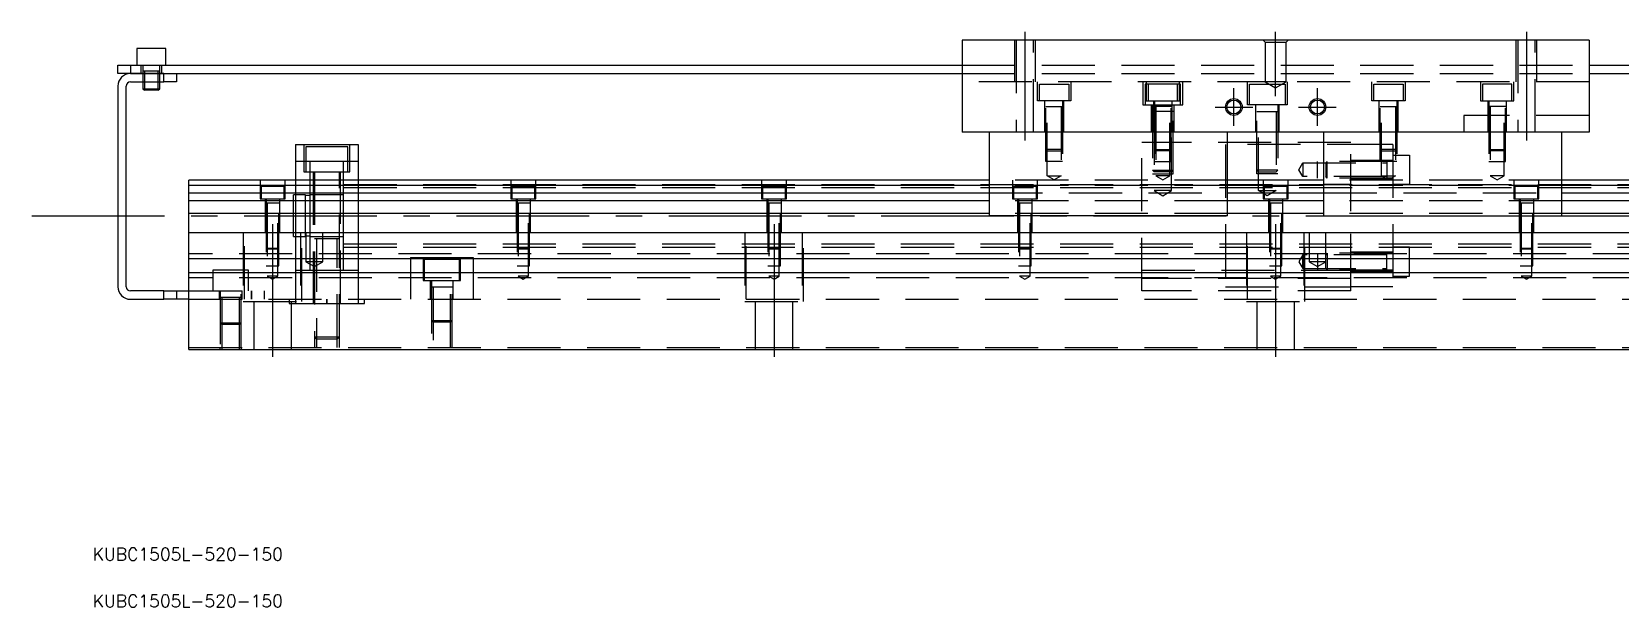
# Model space of a CAD drawing. Extents: x -21 to 723, y -309 to 112.
# Drawn here: x -20.6 to 359.4, y -308.9 to -171.2 of the extents above; entities that cross this region are included whole.
import ezdxf

# ---------------------------------------------------------------- set-up
doc = ezdxf.new("R2010")
doc.units = 0
doc.linetypes.add('CENTER', pattern=[50.8, 31.75, -6.35, 6.35, -6.35])
doc.linetypes.add('DASHED', pattern=[19.05, 12.7, -6.35])
doc.layers.get('0').update_dxf_attribs({"linetype": 'CONTINUOUS'})
doc.layers.add('CENTER', color=1, linetype='CENTER')
doc.styles.get("Standard").update_dxf_attribs({"font": 'txt.shx', "height": 3, "bigfont": 'bigfont.shx'})

# ---------------------------------------------------------------- blocks, each defined once
blk = doc.blocks.new('*U2')
at = {"color": 7, "linetype": 'CONTINUOUS'}
blk.add_text('KUBC1505L-520-150', height=3, dxfattribs=at).set_placement((-6.03, -308.87))
blk = doc.blocks.new('*U3')
at = {"color": 7, "linetype": 'CONTINUOUS'}
blk.add_text('KUBC1505L-520-150', height=3, dxfattribs=at).set_placement((-6.03, -297.68))

msp = doc.modelspace()

# ---------------------------------------------------------------- linework, layer by layer
at = {"color": 7, "linetype": 'CONTINUOUS'}
for p, q in [((202, -173.2), (202, -195.2)), ((352, -173.2), (202, -173.2)), ((352, -173.2), (352, -195.2)), ((11.5, -175.2), (4.5, -175.2)), ((4.5, -175.2), (4.5, -179.2)), ((11.5, -179.2), (11.5, -175.2)), ((0, -181.2), (0, -179.2)), ((0, -179.2), (3, -179.2)), ((3, -181.2), (0, -181.2)), ((3, -179.2), (3, -181.2)), ((3, -179.2), (202, -179.2)), ((3, -181.2), (11, -181.2)), ((11, -181.2), (3, -181.2)), ((11, -181.2), (202, -181.2)), ((11, -183.2), (11, -181.2)), ((14, -181.2), (14, -183.2)), ((352, -179.2), (551, -179.2)), ((352, -181.2), (543, -181.2)), ((0, -184.2), (0, -232.2)), ((2, -232.2), (2, -184.2)), ((3, -183.2), (11, -183.2)), ((6, -183.2), (6, -184.85)), ((6, -184.85), (10, -184.85)), ((6, -184.85), (6.35, -185.2)), ((6.35, -183.2), (6.35, -185.2)), ((9.65, -185.2), (6.35, -185.2)), ((9.65, -185.2), (9.65, -183.2)), ((9.65, -185.2), (10, -184.85)), ((10, -184.85), (10, -183.2)), ((14, -183.2), (11, -183.2)), ((352, -195.2), (202, -195.2)), ((208.5, -215.2), (208.5, -195.2)), ((265.5, -215.2), (265.5, -195.2)), ((288.5, -215.2), (288.5, -195.2)), ((345.5, -215.2), (345.5, -195.2)), ((42.5, -198.2), (57.5, -198.2)), ((42.5, -198.2), (42.5, -206.7)), ((57.5, -198.2), (57.5, -206.7)), ((208.5, -206.7), (17, -206.7)), ((17, -247.2), (17, -206.7)), ((208.5, -207.952272), (17, -207.952272)), ((288.5, -206.7), (265.5, -206.7)), ((288.5, -207.952272), (265.5, -207.952272)), ((537, -206.7), (345.5, -206.7)), ((537, -207.952272), (345.5, -207.952272)), ((17, -209.72668), (208.5, -209.72668)), ((208.5, -211.623076), (17, -211.623076)), ((265.5, -209.72668), (288.5, -209.72668)), ((288.5, -211.623076), (265.5, -211.623076)), ((345.5, -209.72668), (537, -209.72668)), ((537, -211.623076), (345.5, -211.623076)), ((208.5, -214.677372), (17, -214.677372)), ((265.5, -215.2), (208.5, -215.2)), ((288.5, -214.677372), (265.5, -214.677372)), ((288.5, -215.2), (345.5, -215.2)), ((537, -214.677372), (345.5, -214.677372)), ((17, -219.2), (537, -219.2)), ((53.000006, -220.7), (46.999994, -220.7)), ((53.000006, -220.7), (46.999994, -220.7)), ((537, -225.5), (17, -225.5)), ((537, -228.9), (17, -228.9)), ((11, -233.2), (3, -233.2)), ((3, -235.2), (11, -235.2)), ((11, -235.2), (11, -233.2)), ((11, -233.2), (14, -233.2)), ((14, -235.2), (11, -235.2)), ((14, -233.2), (14, -235.2)), ((14, -233.2), (17, -233.2)), ((17, -235.2), (14, -235.2)), ((17, -247.2), (537, -247.2))]:
    msp.add_line(p, q, dxfattribs=at)
at = {"color": 3, "linetype": 'DASHED'}
for p, q in [((214.500006, -173.2), (214.500006, -183.2)), ((214.9, -173.2), (214.9, -195.2)), ((219.1, -195.2), (219.1, -173.2)), ((219.499994, -183.2), (219.499994, -173.2)), ((274.5, -173.7), (274, -173.2)), ((274.5, -173.7), (274.5, -183.2)), ((274.5, -173.7), (279.5, -173.7)), ((279.5, -173.7), (280, -173.2)), ((279.5, -183.2), (279.5, -173.7)), ((334.500006, -173.2), (334.500006, -183.2)), ((334.9, -173.2), (334.9, -195.2)), ((339.1, -195.2), (339.1, -173.2)), ((339.499994, -183.2), (339.499994, -173.2)), ((5.5, -179.2), (5.5, -181.2)), ((6, -179.2), (6, -183.2)), ((9.783332, -180.6), (6.216708, -180.6)), ((6.35, -180.6), (6.35, -183.2)), ((9.65, -183.2), (9.65, -180.6)), ((10, -183.2), (10, -179.2)), ((10.5, -181.2), (10.5, -179.2)), ((202, -179.2), (352, -179.2)), ((202, -181.2), (352, -181.2)), ((352, -183.2), (202, -183.2)), ((220, -187.7), (220, -183.2)), ((220.5, -183.7), (227.5, -183.7)), ((220.5, -187.7), (220.5, -183.7)), ((227.5, -183.7), (227.5, -187.7)), ((228, -183.2), (228, -187.7)), ((245.25, -183.2), (245.25, -188.7)), ((246.5, -183.7), (245.75, -183.7)), ((245.75, -183.7), (245.75, -188.7)), ((246, -183.2), (246, -187.7)), ((253.5, -183.7), (246.5, -183.7)), ((246.5, -183.7), (246.5, -187.7)), ((253.5, -183.7), (246.5, -183.7)), ((253.5, -187.7), (253.5, -183.7)), ((254.25, -183.7), (253.5, -183.7)), ((254, -187.7), (254, -183.2)), ((254.25, -188.7), (254.25, -183.7)), ((254.75, -188.7), (254.75, -183.2)), ((270.25, -188.7), (270.25, -183.2)), ((270.75, -183.7), (271.5, -183.7)), ((270.75, -188.7), (270.75, -183.7)), ((271.5, -183.7), (278.5, -183.7)), ((279.5, -183.2), (274.5, -183.2)), ((274.5, -183.2), (277, -184.643376)), ((277, -184.643376), (279.5, -183.2)), ((278.5, -183.7), (279.25, -183.7)), ((279.25, -183.7), (279.25, -188.7)), ((279.75, -183.2), (279.75, -188.7)), ((300, -187.7), (300, -183.2)), ((300.5, -183.7), (307.5, -183.7)), ((300.5, -187.7), (300.5, -183.7)), ((307.5, -183.7), (307.5, -187.7)), ((308, -183.2), (308, -187.7)), ((326, -183.2), (326, -187.7)), ((333.5, -183.7), (326.5, -183.7)), ((326.5, -183.7), (326.5, -187.7)), ((333.5, -187.7), (333.5, -183.7)), ((334, -187.7), (334, -183.2)), ((228, -187.7), (220, -187.7)), ((221.75, -195.2), (221.75, -187.7)), ((222.000006, -202.2), (221.999986, -187.7)), ((221.999994, -189.1), (226.000006, -189.1)), ((222.35, -205.7), (222.35, -189.1)), ((225.65, -189.1), (225.65, -205.7)), ((226.000014, -187.7), (225.999994, -202.2)), ((226.25, -187.7), (226.25, -195.2)), ((245.25, -188.7), (254.75, -188.7)), ((246, -187.7), (254, -187.7)), ((247.25, -188.7), (247.25, -195.2)), ((247.500006, -188.7), (247.500006, -205.2)), ((247.75, -187.7), (247.75, -195.2)), ((247.999986, -187.7), (248.000006, -202.2)), ((252.000006, -189.1), (247.999994, -189.1)), ((248.35, -189.1), (248.35, -205.7)), ((251.65, -205.7), (251.65, -189.1)), ((251.999994, -202.2), (252.000014, -187.7)), ((252.25, -195.2), (252.25, -187.7)), ((252.499994, -205.2), (252.499994, -188.7)), ((252.75, -195.2), (252.75, -188.7)), ((279.75, -188.7), (270.25, -188.7)), ((272.25, -195.2), (272.25, -188.7)), ((272.500006, -205.2), (272.500006, -188.7)), ((277.499994, -188.7), (277.499994, -205.2)), ((277.75, -188.7), (277.75, -195.2)), ((308, -187.7), (300, -187.7)), ((301.75, -195.2), (301.75, -187.7)), ((302.000006, -202.2), (301.999986, -187.7)), ((301.999994, -189.1), (306.000006, -189.1)), ((302.35, -205.7), (302.35, -189.1)), ((305.65, -189.1), (305.65, -205.7)), ((306.000014, -187.7), (305.999994, -202.2)), ((306.25, -187.7), (306.25, -195.2)), ((326, -187.7), (334, -187.7)), ((327.75, -187.7), (327.75, -195.2)), ((327.999986, -187.7), (328.000006, -202.2)), ((332.000006, -189.1), (327.999994, -189.1)), ((328.35, -189.1), (328.35, -205.7)), ((331.65, -205.7), (331.65, -189.1)), ((331.999994, -202.2), (332.000014, -187.7)), ((332.25, -195.2), (332.25, -187.7)), ((252.500006, -190.3), (247.499994, -190.3)), ((247.9, -190.3), (247.9, -209.2)), ((252.1, -209.2), (252.1, -190.3)), ((272.499994, -190.3), (277.500006, -190.3)), ((272.9, -209.2), (272.9, -190.3)), ((277.1, -190.3), (277.1, -209.2)), ((322, -191.2), (322, -195.2)), ((352, -191.2), (322, -191.2)), ((245, -233.2), (245, -195.2)), ((295, -233.2), (295, -195.2)), ((44.5, -198.2), (44.5, -204.7)), ((55, -198.7), (45, -198.7)), ((45, -198.7), (45, -204.7)), ((55, -204.7), (55, -198.7)), ((55.5, -204.7), (55.5, -198.2)), ((226, -199.35), (222, -199.35)), ((222.35, -199.7), (222, -199.35)), ((222.35, -199.7), (225.65, -199.7)), ((226, -199.35), (225.65, -199.7)), ((295, -197.7), (245, -197.7)), ((248, -199.35), (252, -199.35)), ((248, -199.35), (248.35, -199.7)), ((251.65, -199.7), (248.35, -199.7)), ((251.65, -199.7), (252, -199.35)), ((302, -198.2), (265, -198.2)), ((265, -198.2), (265, -232.2)), ((295, -232.2), (295, -198.2)), ((302.35, -198.2), (302, -198.2)), ((306, -199.35), (302, -199.35)), ((302.35, -199.7), (302, -199.35)), ((305, -198.2), (302.35, -198.2)), ((302.35, -199.7), (305.65, -199.7)), ((305, -198.2), (305, -232.2)), ((305, -200.7), (309, -200.7)), ((306, -199.35), (305.65, -199.7)), ((309, -200.7), (309, -207.7)), ((328, -199.35), (332, -199.35)), ((328, -199.35), (328.35, -199.7)), ((331.65, -199.7), (328.35, -199.7)), ((331.65, -199.7), (332, -199.35)), ((46, -202.2), (42.5, -202.2)), ((44.5, -204.7), (55.5, -204.7)), ((46, -204.7), (46, -202.2)), ((54, -202.2), (46, -202.2)), ((46, -206.7), (46, -204.7)), ((46.75, -204.7), (46.75, -236.2)), ((46.999939, -204.7), (47.000006, -246.7)), ((52.999994, -246.7), (53.000061, -204.7)), ((53.25, -236.2), (53.25, -204.7)), ((54, -204.7), (54, -202.2)), ((57.5, -202.2), (54, -202.2)), ((54, -206.7), (54, -204.7)), ((225.999994, -202.2), (222.000006, -202.2)), ((247.5, -204.3), (252.5, -204.3)), ((247.5, -204.3), (247.9, -204.7)), ((247.500006, -205.2), (252.499994, -205.2)), ((252.1, -204.7), (247.9, -204.7)), ((248.000006, -202.2), (251.999994, -202.2)), ((252.1, -204.7), (252.5, -204.3)), ((277.5, -204.3), (272.5, -204.3)), ((272.9, -204.7), (272.5, -204.3)), ((277.499994, -205.2), (272.500006, -205.2)), ((272.9, -204.7), (277.1, -204.7)), ((277.5, -204.3), (277.1, -204.7)), ((282.547372, -204.2), (283.5, -202.55)), ((283.5, -205.85), (282.547372, -204.2)), ((283.5, -202.55), (283.5, -205.85)), ((283.5, -202.55), (303.6, -202.55)), ((305, -202.199975), (287, -202.200006)), ((287, -206.199994), (287, -202.200006)), ((289, -202.55), (289.35, -202.2)), ((289, -202.55), (289, -204.9)), ((289, -204.9), (289, -205.85)), ((289.35, -204.9), (289.35, -202.2)), ((289.35, -206.2), (289.35, -204.9)), ((295, -201.95), (305, -201.95)), ((305.999994, -202.2), (302.000006, -202.2)), ((303.6, -202.199994), (303.6, -206.200006)), ((328.000006, -202.2), (331.999994, -202.2)), ((34, -206.7), (34, -211.2)), ((39.75, -208.2), (34.25, -208.2)), ((34.25, -208.2), (34.25, -211.2)), ((39.75, -211.2), (39.75, -208.2)), ((40, -211.2), (40, -206.7)), ((42.5, -206.7), (42.5, -219.2)), ((46, -215.2), (46, -206.7)), ((54, -215.2), (54, -206.7)), ((54, -207.699332), (487.005, -207.699332)), ((54, -208.449332), (487, -208.449332)), ((57.5, -206.7), (57.5, -219.2)), ((94, -206.7), (94, -211.2)), ((99.75, -208.2), (94.25, -208.2)), ((94.25, -208.2), (94.25, -211.2)), ((99.75, -211.2), (99.75, -208.2)), ((100, -211.2), (100, -206.7)), ((154, -206.7), (154, -211.2)), ((159.75, -208.2), (154.25, -208.2)), ((154.25, -208.2), (154.25, -211.2)), ((159.75, -211.2), (159.75, -208.2)), ((160, -211.2), (160, -206.7)), ((265.5, -206.7), (208.5, -206.7)), ((265.5, -207.952272), (208.5, -207.952272)), ((214, -206.7), (214, -211.2)), ((219.75, -208.2), (214.25, -208.2)), ((214.25, -208.2), (214.25, -211.2)), ((219.75, -211.2), (219.75, -208.2)), ((220, -211.2), (220, -206.7)), ((222.35, -205.7), (225.65, -205.7)), ((224, -206.652628), (222.35, -205.7)), ((225.65, -205.7), (224, -206.652628)), ((251.65, -205.7), (248.35, -205.7)), ((248.35, -205.7), (250, -206.652628)), ((250, -206.652628), (251.65, -205.7)), ((274, -206.7), (274, -211.2)), ((279.75, -208.2), (274.25, -208.2)), ((274.25, -208.2), (274.25, -211.2)), ((279.75, -211.2), (279.75, -208.2)), ((280, -211.2), (280, -206.7)), ((303.6, -205.85), (283.5, -205.85)), ((305, -206.200025), (287, -206.199994)), ((345.5, -206.7), (288.5, -206.7)), ((295, -207.700006), (288.5, -207.700006)), ((345.5, -207.952272), (288.5, -207.952272)), ((289.35, -206.2), (289, -205.85)), ((305, -206.45), (295, -206.45)), ((302.35, -205.7), (305.65, -205.7)), ((304, -206.652628), (302.35, -205.7)), ((305.65, -205.7), (304, -206.652628)), ((305, -207.7), (309, -207.7)), ((309, -207.7), (305, -207.7)), ((331.65, -205.7), (328.35, -205.7)), ((328.35, -205.7), (330, -206.652628)), ((330, -206.652628), (331.65, -205.7)), ((334, -206.7), (334, -211.2)), ((339.75, -208.2), (334.25, -208.2)), ((334.25, -208.2), (334.25, -211.2)), ((339.75, -211.2), (339.75, -208.2)), ((340, -211.2), (340, -206.7)), ((34, -211.2), (40, -211.2)), ((35.25, -211.2), (35.25, -219.2)), ((38.500006, -212.2), (35.499994, -212.2)), ((35.500006, -211.2), (35.500006, -227.2)), ((35.75, -212.2), (35.75, -229.7)), ((38.25, -229.7), (38.25, -212.2)), ((38.499994, -227.2), (38.499994, -211.2)), ((38.75, -219.2), (38.75, -211.2)), ((42, -215.2), (42, -210.2)), ((42.5, -210.2), (42, -210.2)), ((44.85, -210.2), (42.5, -210.2)), ((44.85, -215.2), (44.85, -210.2)), ((46, -210.4), (44.85, -210.4)), ((47, -210.2), (46, -210.2)), ((53, -210.2), (47, -210.2)), ((54, -210.2), (53, -210.2)), ((94, -211.2), (100, -211.2)), ((95.25, -211.2), (95.25, -219.2)), ((98.500006, -212.2), (95.499994, -212.2)), ((95.500006, -211.2), (95.500006, -227.2)), ((95.75, -212.2), (95.75, -229.7)), ((98.25, -229.7), (98.25, -212.2)), ((98.499994, -227.2), (98.499994, -211.2)), ((98.75, -219.2), (98.75, -211.2)), ((154, -211.2), (160, -211.2)), ((155.25, -211.2), (155.25, -219.2)), ((158.500006, -212.2), (155.499994, -212.2)), ((155.500006, -211.2), (155.500006, -227.2)), ((155.75, -212.2), (155.75, -229.7)), ((158.25, -229.7), (158.25, -212.2)), ((158.499994, -227.2), (158.499994, -211.2)), ((158.75, -219.2), (158.75, -211.2)), ((208.5, -209.72668), (265.5, -209.72668)), ((265.5, -211.623076), (208.5, -211.623076)), ((214, -211.2), (220, -211.2)), ((215.25, -211.2), (215.25, -219.2)), ((218.500006, -212.2), (215.499994, -212.2)), ((215.500006, -211.2), (215.500006, -227.2)), ((215.75, -212.2), (215.75, -229.7)), ((218.25, -229.7), (218.25, -212.2)), ((218.499994, -227.2), (218.499994, -211.2)), ((218.75, -219.2), (218.75, -211.2)), ((252.1, -209.2), (247.9, -209.2)), ((247.9, -209.2), (250, -210.412436)), ((250, -210.412436), (252.1, -209.2)), ((272.9, -209.2), (277.1, -209.2)), ((275, -210.412436), (272.9, -209.2)), ((274, -211.2), (280, -211.2)), ((277.1, -209.2), (275, -210.412436)), ((275.25, -211.2), (275.25, -219.2)), ((278.500006, -212.2), (275.499994, -212.2)), ((275.500006, -211.2), (275.500006, -227.2)), ((275.75, -212.2), (275.75, -229.7)), ((278.25, -229.7), (278.25, -212.2)), ((278.499994, -227.2), (278.499994, -211.2)), ((278.75, -219.2), (278.75, -211.2)), ((288.5, -209.72668), (345.5, -209.72668)), ((345.5, -211.623076), (288.5, -211.623076)), ((334, -211.2), (340, -211.2)), ((335.25, -211.2), (335.25, -219.2)), ((338.500006, -212.2), (335.499994, -212.2)), ((335.500006, -211.2), (335.500006, -227.2)), ((335.75, -212.2), (335.75, -229.7)), ((338.25, -229.7), (338.25, -212.2)), ((338.499994, -227.2), (338.499994, -211.2)), ((338.75, -219.2), (338.75, -211.2)), ((42, -219.2), (42, -215.2)), ((44.85, -219.2), (44.85, -215.2)), ((46, -219.2), (46, -215.2)), ((54, -219.2), (54, -215.2)), ((265.5, -214.677372), (208.5, -214.677372)), ((345.5, -214.677372), (288.5, -214.677372)), ((30, -219.2), (30, -235.7)), ((30.291796, -235.2), (30.291796, -219.2)), ((42, -220.2), (42, -219.2)), ((42, -220.2), (42.5, -220.2)), ((42.5, -219.2), (42.5, -225.5)), ((42.5, -220.2), (44.85, -220.2)), ((43.708204, -219.2), (43.708204, -235.2)), ((44, -235.7), (44, -219.2)), ((44.85, -220.2), (44.85, -219.2)), ((44.85, -220), (46, -220)), ((45, -219.2), (45, -226.2)), ((46, -225.5), (46, -219.2)), ((46, -220.2), (47, -220.2)), ((47, -220.2), (53, -220.2)), ((49, -226.2), (49, -219.2)), ((53, -220.2), (54, -220.2)), ((54, -225.5), (54, -219.2)), ((57.5, -219.2), (57.5, -225.5)), ((150, -219.2), (150, -235.7)), ((150.291796, -235.2), (150.291796, -219.2)), ((163.708204, -219.2), (163.708204, -235.2)), ((164, -235.7), (164, -219.2)), ((270, -219.2), (270, -235.7)), ((270.291796, -235.2), (270.291796, -219.2)), ((283.708204, -219.2), (283.708204, -235.2)), ((284, -235.7), (284, -219.2)), ((285, -219.2), (285, -226.2)), ((289, -226.2), (289, -219.2)), ((35.5, -222.95), (38.5, -222.95)), ((35.5, -222.95), (35.75, -223.2)), ((38.25, -223.2), (35.75, -223.2)), ((38.25, -223.2), (38.5, -222.95)), ((47.5, -220.7), (47.5, -246.7)), ((52.5, -246.7), (52.5, -220.7)), ((54, -221.95), (487, -221.95)), ((54, -222.7), (487.005, -222.7)), ((95.5, -222.95), (98.5, -222.95)), ((95.5, -222.95), (95.75, -223.2)), ((98.25, -223.2), (95.75, -223.2)), ((98.25, -223.2), (98.5, -222.95)), ((155.5, -222.95), (158.5, -222.95)), ((155.5, -222.95), (155.75, -223.2)), ((158.25, -223.2), (155.75, -223.2)), ((158.25, -223.2), (158.5, -222.95)), ((215.5, -222.95), (218.5, -222.95)), ((215.5, -222.95), (215.75, -223.2)), ((218.25, -223.2), (215.75, -223.2)), ((218.25, -223.2), (218.5, -222.95)), ((275.5, -222.95), (278.5, -222.95)), ((275.5, -222.95), (275.75, -223.2)), ((278.25, -223.2), (275.75, -223.2)), ((278.25, -223.2), (278.5, -222.95)), ((305, -224.199975), (287, -224.200006)), ((287, -224.200006), (287, -228.199994)), ((289.35, -224.2), (289, -224.55)), ((289.35, -224.2), (289.35, -225.5)), ((305, -223.95), (295, -223.95)), ((303.6, -228.200006), (303.6, -224.199994)), ((309, -222.7), (305, -222.7)), ((309, -229.7), (309, -222.7)), ((335.5, -222.95), (338.5, -222.95)), ((335.5, -222.95), (335.75, -223.2)), ((338.25, -223.2), (335.75, -223.2)), ((338.25, -223.2), (338.5, -222.95)), ((537, -224.35), (17, -224.35)), ((35.500006, -227.2), (38.499994, -227.2)), ((42.5, -225.5), (42.5, -228.9)), ((49, -226.2), (45, -226.2)), ((45, -226.2), (47, -227.3547)), ((46, -228.2), (46, -225.5)), ((47, -227.3547), (49, -226.2)), ((54, -228.2), (54, -225.5)), ((57.5, -225.5), (57.5, -228.9)), ((70, -225.2), (70, -225.5)), ((70, -225.2), (73.708204, -225.2)), ((70, -225.5), (70, -228.9)), ((73, -225.2), (73, -230.7)), ((73.708204, -225.7), (73.25, -225.7)), ((73.25, -225.7), (73.25, -228.9)), ((73.708204, -225.2), (85, -225.2)), ((81.75, -225.7), (73.708204, -225.7)), ((81.75, -228.9), (81.75, -225.7)), ((82, -230.7), (82, -225.2)), ((85, -225.2), (85, -225.5)), ((85, -225.5), (85, -228.9)), ((95.500006, -227.2), (98.499994, -227.2)), ((155.500006, -227.2), (158.499994, -227.2)), ((215.500006, -227.2), (218.499994, -227.2)), ((275.500006, -227.2), (278.499994, -227.2)), ((283.5, -224.55), (282.547372, -226.2)), ((282.547372, -226.2), (283.5, -227.85)), ((283.5, -227.85), (283.5, -224.55)), ((303.6, -224.55), (283.5, -224.55)), ((283.5, -227.85), (303.6, -227.85)), ((289, -226.2), (285, -226.2)), ((285, -226.2), (287, -227.3547)), ((287, -227.3547), (289, -226.2)), ((289, -225.5), (289, -224.55)), ((289, -227.85), (289, -225.5)), ((289, -227.85), (289.35, -228.2)), ((289.35, -225.5), (289.35, -228.2)), ((335.500006, -227.2), (338.499994, -227.2)), ((537, -230.05), (17, -230.05)), ((31.25, -228.2), (22.75, -228.2)), ((22.75, -228.2), (22.75, -228.9)), ((22.75, -228.9), (22.75, -233.2)), ((31.25, -228.9), (31.25, -228.2)), ((31.25, -233.2), (31.25, -228.9)), ((38.25, -229.7), (35.75, -229.7)), ((35.75, -229.7), (37, -230.421688)), ((37, -230.421688), (38.25, -229.7)), ((42.5, -228.2), (46, -228.2)), ((42.5, -228.9), (42.5, -236.2)), ((46, -228.2), (47, -228.2)), ((47, -228.2), (47.5, -228.2)), ((47.5, -228.2), (52.5, -228.2)), ((52.5, -228.2), (53, -228.2)), ((53, -228.2), (54, -228.2)), ((54, -228.2), (57.5, -228.2)), ((57.5, -228.9), (57.5, -236.2)), ((70, -228.9), (70, -235.2)), ((73, -230.7), (82, -230.7)), ((73.25, -228.9), (73.25, -230.7)), ((74.75, -230.7), (74.75, -235.2)), ((75.000006, -230.7), (75.000006, -246.7)), ((79.999994, -246.7), (79.999994, -230.7)), ((80.25, -235.2), (80.25, -230.7)), ((81.75, -230.7), (81.75, -228.9)), ((85, -228.9), (85, -235.2)), ((98.25, -229.7), (95.75, -229.7)), ((95.75, -229.7), (97, -230.421688)), ((97, -230.421688), (98.25, -229.7)), ((158.25, -229.7), (155.75, -229.7)), ((155.75, -229.7), (157, -230.421688)), ((157, -230.421688), (158.25, -229.7)), ((218.25, -229.7), (215.75, -229.7)), ((215.75, -229.7), (217, -230.421688)), ((217, -230.421688), (218.25, -229.7)), ((245, -228.2), (295, -228.2)), ((295, -230.208332), (245, -230.208332)), ((278.25, -229.7), (275.75, -229.7)), ((275.75, -229.7), (277, -230.421688)), ((277, -230.421688), (278.25, -229.7)), ((305, -228.200025), (287, -228.199994)), ((295, -228.45), (305, -228.45)), ((305, -229.7), (309, -229.7)), ((338.25, -229.7), (335.75, -229.7)), ((335.75, -229.7), (337, -230.421688)), ((337, -230.421688), (338.25, -229.7)), ((17, -233.2), (35, -233.2)), ((17, -235.2), (537, -235.2)), ((24.25, -233.2), (24.25, -235.2)), ((24.5, -233.2), (24.5, -246.7)), ((29.5, -234.8), (24.5, -234.8)), ((24.9, -234.8), (24.9, -246.7)), ((29.1, -246.7), (29.1, -234.8)), ((29.5, -246.7), (29.5, -233.2)), ((29.75, -235.2), (29.75, -233.2)), ((32, -235.2), (32, -233.2)), ((32, -233.2), (32, -235.2)), ((35, -233.2), (35, -235.2)), ((41, -235.2), (41, -236.2)), ((50, -235.2), (50, -236.2)), ((50, -236.2), (50, -235.2)), ((59, -236.2), (59, -235.2)), ((80.000006, -232.3), (74.999994, -232.3)), ((75.4, -232.3), (75.4, -246.7)), ((79.6, -246.7), (79.6, -232.3)), ((295, -233.2), (245, -233.2)), ((265, -232.2), (295, -232.2)), ((305, -232.2), (295, -232.2)), ((30, -235.7), (44, -235.7)), ((32.5, -235.7), (32.5, -247.2)), ((41, -236.2), (50, -236.2)), ((41.5, -247.2), (41.5, -235.7)), ((50, -236.2), (59, -236.2)), ((150, -235.7), (164, -235.7)), ((152.5, -235.7), (152.5, -247.2)), ((161.5, -247.2), (161.5, -235.7)), ((270, -235.7), (284, -235.7)), ((272.5, -235.7), (272.5, -247.2)), ((281.5, -247.2), (281.5, -235.7)), ((24.5, -240.8), (29.5, -240.8)), ((24.5, -240.8), (24.9, -241.2)), ((29.1, -241.2), (24.9, -241.2)), ((29.1, -241.2), (29.5, -240.8)), ((75, -240.3), (80, -240.3)), ((75, -240.3), (75.4, -240.7)), ((79.6, -240.7), (75.4, -240.7)), ((79.6, -240.7), (80, -240.3)), ((17, -246.7), (537, -246.7)), ((24.500006, -247.2), (24.500006, -246.7)), ((24.9, -246.7), (24.9, -247.2)), ((29.1, -247.2), (29.1, -246.7)), ((29.499994, -246.7), (29.499994, -247.2)), ((47, -244.2), (53, -244.2)), ((47, -244.2), (47.5, -244.7)), ((52.5, -244.7), (47.5, -244.7)), ((52.5, -244.7), (53, -244.2))]:
    msp.add_line(p, q, dxfattribs=at)
at = {"color": 3, "linetype": 'CONTINUOUS'}
for centre in [(267, -189.2), (287, -189.2)]:
    msp.add_circle(centre, 2, dxfattribs=at)
at = {"color": 7, "linetype": 'CONTINUOUS'}
for centre in [(267, -189.2), (287, -189.2)]:
    msp.add_circle(centre, 1.65, dxfattribs=at)
for centre, radius, start, end in [((3, -184.2), 3, 90, 180), ((3, -184.2), 1, 90, 180), ((3, -232.2), 3, 180, 270), ((3, -232.2), 1, 180, 270)]:
    msp.add_arc(centre, radius, start, end, dxfattribs=at)
at = {"layer": 'CENTER', "color": 1, "linetype": 'CENTER'}
for p, q in [((217, -171.2), (217, -197.2)), ((277, -186.643376), (277, -171.2)), ((337, -171.2), (337, -197.2)), ((267, -193.7), (267, -184.7)), ((287, -193.7), (287, -184.7)), ((262.5, -189.2), (271.5, -189.2)), ((282.5, -189.2), (291.5, -189.2)), ((-20.607194, -215.2), (587.569477, -215.2)), ((37, -217.2), (37, -249.2)), ((157, -217.2), (157, -249.2)), ((277, -217.2), (277, -249.2))]:
    msp.add_line(p, q, dxfattribs=at)

# ---------------------------------------------------------------- block references
at = {"color": 7, "linetype": 'CONTINUOUS'}
for name in ['*U3', '*U2']:
    msp.add_blockref(name, (0, 0), dxfattribs=at)

doc.saveas('drawing.dxf')
